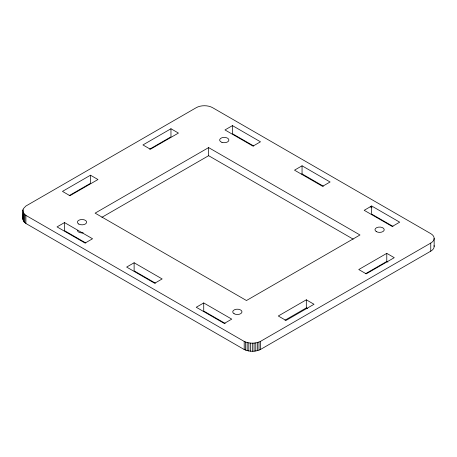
<?xml version="1.0" encoding="UTF-8"?>
<svg xmlns="http://www.w3.org/2000/svg" width="457" height="457" viewBox="0 0 457 457"><rect width="100%" height="100%" fill="white"/><g stroke="black" fill="none" stroke-linecap="round" stroke-linejoin="round"><path stroke-width="0.69" d="M22.85 210.711L23.353 208.695L25.889 206.033L196.247 107.681A11.562 6.672 0 0 1 212.596 107.681L430.762 233.636A11.562 6.672 0 0 1 430.762 243.073L430.762 251.167L260.404 349.519C255.366 351.867 249.248 351.867 244.204 349.519L25.889 223.479C21.262 220.92 23.13 214.921 22.85 210.711L23.975 213.682L25.889 215.384L244.204 341.43C249.248 343.778 255.366 343.778 260.404 341.43L430.762 243.073M22.85 218.8L22.976 217.783M90.497 175.214L62.472 191.392L69.944 195.71L97.975 179.527L90.497 175.214L90.497 183.303L69.173 195.613M170.964 128.754L142.938 144.938L150.41 149.25L178.441 133.073L170.964 128.754L170.964 136.849L149.639 149.159M64.517 222.576L57.039 226.895L85.071 243.073L92.543 238.76L64.517 222.576L64.517 230.671L85.842 242.981M232.453 125.618L224.975 129.937L253.007 146.12L260.479 141.801L232.453 125.618L232.453 133.712L253.778 146.023M208.626 147.6L95.113 213.139L246.466 300.523L359.979 234.984L208.626 147.6L208.626 155.694L353.187 239.154M101.9 217.309L208.626 155.694M134.118 262.764L126.646 267.077L154.672 283.26L162.149 278.947L134.118 262.764L134.118 270.852L155.443 283.169M302.054 165.805L294.508 170.164L322.539 186.342L330.085 181.989L302.054 165.805L302.054 173.894L323.379 186.21M302.054 173.894L301.666 173.946M203.725 302.951L196.247 307.264L224.278 323.447L231.75 319.129L203.725 302.951L203.725 311.04L225.181 323.43M371.661 205.993L364.183 210.306L392.215 226.489L399.686 222.171L371.661 205.993L371.661 214.082L392.986 226.392M306.316 299.815L278.29 315.993L285.996 320.443L314.028 304.265L306.316 299.815L306.316 307.904L284.991 320.214M386.782 253.355L358.756 269.539L366.228 273.852L394.26 257.674L386.782 253.355L386.782 261.45L365.457 273.76M370.199 206.758L372.049 207.826M386.782 261.45L387.936 262.112M306.316 307.904L307.504 308.589M434.15 238.354L434.15 246.449M260.404 341.43L260.404 349.519M258.993 342.047L258.993 350.136M257.445 342.539L257.445 350.628M255.794 342.893L255.794 350.987M254.069 343.11L254.069 351.204M252.304 343.184L252.304 351.279M250.545 343.11L250.545 351.204M248.819 342.893L248.819 350.987M247.163 342.539L247.163 350.628M245.615 342.047L245.615 350.136M244.204 341.43L244.204 349.519M25.889 215.384L25.889 223.479M24.827 214.573L24.827 222.662M23.975 213.682L23.975 221.771M23.353 212.722L23.353 220.817M22.976 209.694L22.976 219.817M434.053 245.575A11.562 6.672 0 0 1 430.762 251.167M83.231 232.842A4.627 2.668 0 0 1 77.41 230.265M234.087 313.736A4.627 2.668 0 0 0 241.822 312.537A4.627 2.668 0 0 0 236.16 309.269A4.627 2.668 0 0 0 234.087 313.736M376.334 231.613A4.627 2.668 0 0 0 384.069 230.414A4.627 2.668 0 0 0 378.402 227.146A4.627 2.668 0 0 0 376.334 231.613M78.764 224.061A4.627 2.668 0 0 0 86.499 222.862A4.627 2.668 0 0 0 80.838 219.594A4.627 2.668 0 0 0 78.764 224.061M221.965 142.361A4.627 2.668 0 0 0 228.9 140.048A4.627 2.668 0 0 0 221.965 137.734A4.627 2.668 0 0 0 221.965 142.361"/></g></svg>
